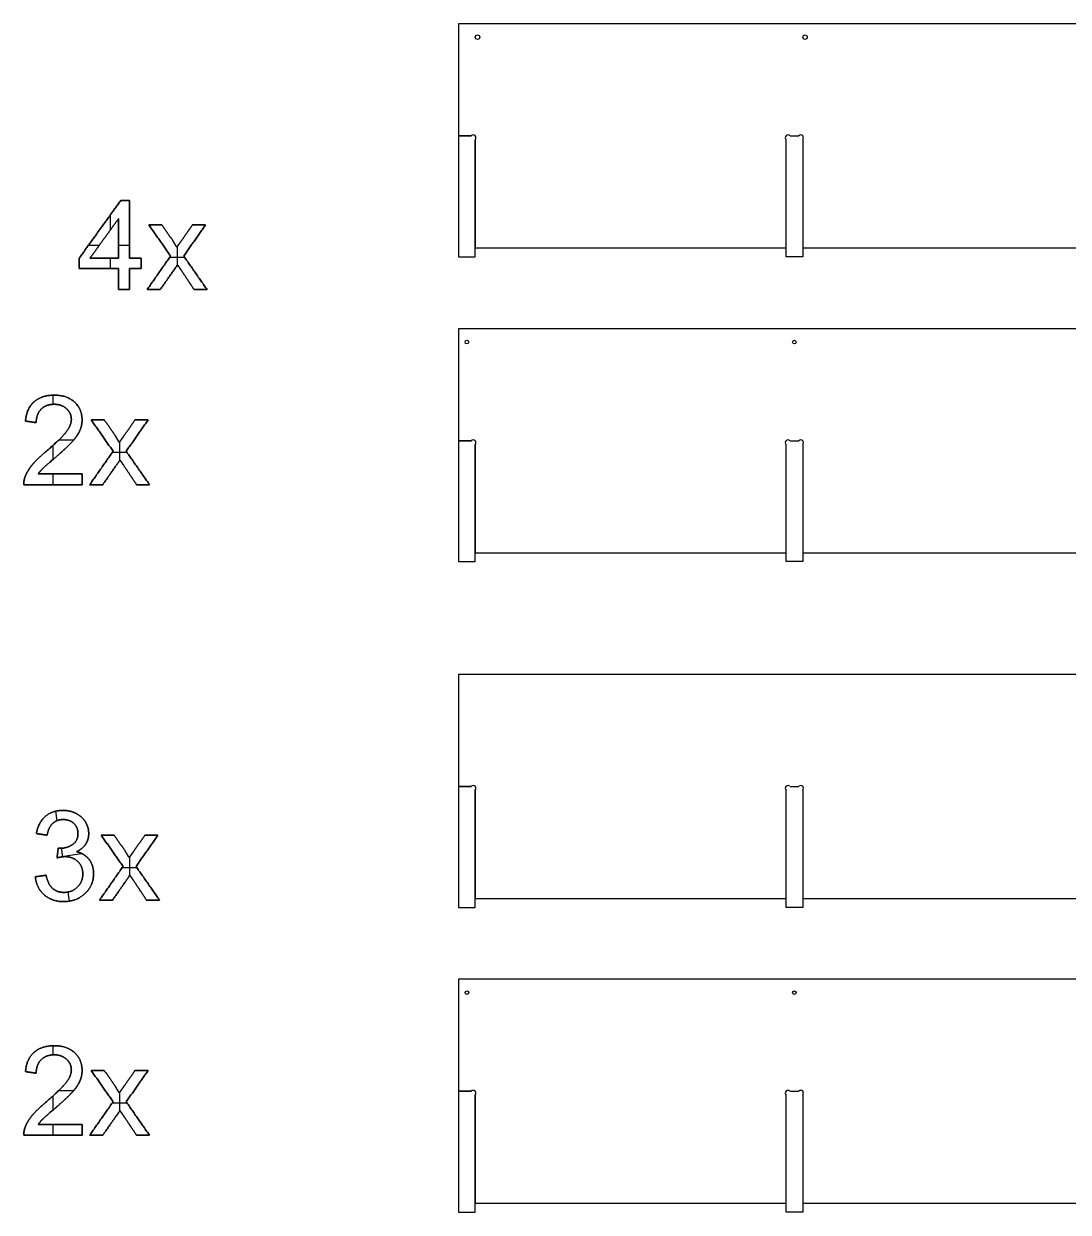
# Model space of a CAD drawing. Header units: millimetres. Extents: x -2413 to 2045, y 155 to 1956.
# Drawn here: x -285 to 880, y 630 to 1956 of the extents above; entities that cross this region are included whole.
import ezdxf

# ---------------------------------------------------------------- set-up
doc = ezdxf.new("R2010")
doc.units = ezdxf.units.MM
doc.header["$MEASUREMENT"] = 0
doc.layers.add('Default', color=18, linetype='Continuous', true_color=0x000000)

msp = doc.modelspace()

# ---------------------------------------------------------------- linework, layer by layer
at = {"layer": 'Default'}
for p, q in [((565.5, 1956.5), (200.1, 1956.5)), ((200.1, 1956.5), (200.1, 1831.5)), ((1680.1, 1956.5), (565.5, 1956.5)), ((200.1, 1831.5), (214.3, 1831.5)), ((569.8, 1831.5), (579.7, 1831.5)), ((218.6, 1827.1), (218.6, 1706.5)), ((565.5, 1706.5), (565.5, 1827.1)), ((584, 1827.1), (584, 1706.5)), ((-176.9, 1759.2, 1), (-176.9, 1759.2)), ((-172.1, 1759.2), (-172.1, 1759.2, 1)), ((-167.2, 1759.2, 1), (-167.2, 1759.2)), ((-188.6, 1742.9), (-188.6, 1726.2)), ((-188.6, 1742.9, 1), (-188.6, 1726.2, 1)), ((-179.3, 1739.1, 1), (-179.3, 1739.1)), ((-200.1, 1727), (-200.1, 1727, 1)), ((-167.2, 1727), (-167.2, 1727, 1)), ((-145.6, 1732.1, 1), (-145.6, 1732.1)), ((-138.3, 1732.1), (-138.3, 1732.1, 1)), ((-131.1, 1732.1, 1), (-131.1, 1732.1)), ((-96.8, 1732.1, 1), (-96.8, 1732.1)), ((-89.5, 1732.1), (-89.5, 1732.1, 1)), ((-82.2, 1732.1, 1), (-82.2, 1732.1)), ((-195.2, 1717), (-195.2, 1717, 1)), ((-179.3, 1717), (-179.3, 1717, 1)), ((-133.4, 1714.7), (-133.4, 1714.7, 1)), ((-125, 1723.4), (-125, 1723.4, 1)), ((-118.9, 1714.7, 1), (-118.9, 1714.7)), ((-108.7, 1715), (-108.7, 1715, 1)), ((-94.4, 1714.7), (-94.4, 1714.7, 1)), ((-212.6, 1709.5), (-200.6, 1709.5)), ((-212.6, 1709.5, 1), (-200.6, 1709.5, 1)), ((-179.3, 1709.5), (-167.2, 1709.5)), ((-179.3, 1709.5, 1), (-167.2, 1709.5, 1)), ((-116.3, 1710.3), (-116.3, 1710.3, 1)), ((-114.3, 1707.1, 1), (-114.3, 1707.1)), ((-113.9, 1707.6), (-113.9, 1686.8)), ((-113.9, 1707.6, 1), (-113.9, 1686.8, 1)), ((218.6, 1706.5), (565.5, 1706.5)), ((584, 1706.5), (930.8, 1706.5)), ((-223.3, 1694.8, 1), (-223.3, 1694.8)), ((-223.3, 1689.1), (-223.3, 1689.1, 1)), ((-211.2, 1694.8, 1), (-211.2, 1694.8)), ((-195.2, 1694.8), (-195.2, 1694.8, 1)), ((-188.6, 1694.8), (-188.6, 1683.3)), ((-188.6, 1694.8, 1), (-188.6, 1683.3, 1)), ((-179.3, 1694.8), (-179.3, 1694.8, 1)), ((-167.2, 1694.8, 1), (-167.2, 1694.8)), ((-160.6, 1694.8), (-160.6, 1694.8, 1)), ((-154, 1694.8, 1), (-154, 1694.8)), ((-154, 1689.1), (-154, 1689.1, 1)), ((-122.1, 1696), (-105.8, 1696)), ((-122.1, 1696, 1), (-105.8, 1696, 1)), ((-121.2, 1697.3, 1), (-121.2, 1697.3)), ((-113.5, 1687.4, 1), (-113.5, 1687.4)), ((-111.6, 1684.7), (-111.6, 1684.7, 1)), ((-106.6, 1697.2, 1), (-106.6, 1697.2)), ((-223.3, 1683.3, 1), (-223.3, 1683.3)), ((-201.3, 1683.3), (-201.3, 1683.3, 1)), ((-179.3, 1683.3, 1), (-179.3, 1683.3)), ((-179.3, 1671.6), (-179.3, 1671.6, 1)), ((-167.2, 1683.3, 1), (-167.2, 1683.3)), ((-167.2, 1671.6), (-167.2, 1671.6, 1)), ((-160.6, 1683.3), (-160.6, 1683.3, 1)), ((-154, 1683.3, 1), (-154, 1683.3)), ((-134.3, 1678.6), (-134.3, 1678.6, 1)), ((-123.2, 1673.6), (-123.2, 1673.6, 1)), ((-109.7, 1681.9, 1), (-109.7, 1681.9)), ((-93.6, 1678.5), (-93.6, 1678.5, 1)), ((-179.3, 1659.8), (-179.3, 1659.8, 1)), ((-173.3, 1659.8), (-173.3, 1659.8, 1)), ((-167.2, 1659.8, 1), (-167.2, 1659.8)), ((-147.4, 1659.8), (-147.4, 1659.8, 1)), ((-140.1, 1659.8), (-140.1, 1659.8, 1)), ((-132.8, 1659.8, 1), (-132.8, 1659.8)), ((-102.4, 1670.9), (-102.4, 1670.9, 1)), ((-95, 1659.8, 1), (-95, 1659.8)), ((-87.8, 1659.8), (-87.8, 1659.8, 1)), ((-80.5, 1659.8, 1), (-80.5, 1659.8)), ((565.5, 1616.2), (200.1, 1616.2)), ((200.1, 1616.2), (200.1, 1491.2)), ((1680.1, 1616.2), (565.5, 1616.2)), ((-252.6, 1542), (-252.6, 1531.8)), ((-252.6, 1542, 1), (-252.6, 1531.8, 1)), ((-251, 1542), (-251, 1542, 1)), ((-273.6, 1534.6), (-273.6, 1534.6, 1)), ((-265.7, 1526.4), (-265.7, 1526.4, 1)), ((-251.2, 1531.8), (-251.2, 1531.8, 1)), ((-237.4, 1526.9), (-237.4, 1526.9, 1)), ((-228.3, 1534.1), (-228.3, 1534.1, 1)), ((-283.2, 1513.1, 1), (-283.2, 1513.1)), ((-277.2, 1512.2), (-277.2, 1512.2, 1)), ((-232, 1514.9), (-232, 1514.9, 1)), ((-220, 1514.4), (-220, 1514.4, 1)), ((-209.8, 1514.3, 1), (-209.8, 1514.3)), ((-202.5, 1514.3), (-202.5, 1514.3, 1)), ((-195.2, 1514.3, 1), (-195.2, 1514.3)), ((-161, 1514.3, 1), (-161, 1514.3)), ((-153.7, 1514.3), (-153.7, 1514.3, 1)), ((-146.4, 1514.3, 1), (-146.4, 1514.3)), ((-271.2, 1511.3, 1), (-271.2, 1511.3)), ((-238.2, 1500.3), (-238.2, 1500.3, 1)), ((-222.4, 1502.7), (-222.4, 1502.7, 1)), ((-189.2, 1505.6), (-189.2, 1505.6, 1)), ((-252.6, 1485.8), (-252.6, 1470.1)), ((-252.6, 1485.8, 1), (-252.6, 1470.1, 1)), ((-246, 1492), (-229.3, 1492)), ((-246, 1492, 1), (-229.3, 1492, 1)), ((-230.5, 1490.6), (-230.5, 1490.6, 1)), ((-197.6, 1496.9), (-197.6, 1496.9, 1)), ((-183.1, 1496.9, 1), (-183.1, 1496.9)), ((-180.5, 1492.5), (-180.5, 1492.5, 1)), ((-178.5, 1489.3, 1), (-178.5, 1489.3)), ((-178.1, 1489.8), (-178.1, 1469)), ((-178.1, 1489.8, 1), (-178.1, 1469, 1)), ((-172.9, 1497.2), (-172.9, 1497.2, 1)), ((-158.6, 1496.9), (-158.6, 1496.9, 1)), ((200.1, 1491.2), (214.3, 1491.2)), ((218.6, 1486.9), (218.6, 1366.2)), ((565.5, 1366.2), (565.5, 1486.9)), ((569.8, 1491.2), (579.7, 1491.2)), ((584, 1486.9), (584, 1366.2)), ((-260.3, 1479.1), (-260.3, 1479.1, 1)), ((-249.1, 1473.1), (-249.1, 1473.1, 1)), ((-186.3, 1478.2), (-170, 1478.2)), ((-186.3, 1478.2, 1), (-170, 1478.2, 1)), ((-185.4, 1479.4, 1), (-185.4, 1479.4)), ((-170.8, 1479.4, 1), (-170.8, 1479.4)), ((-275.9, 1464), (-275.9, 1464, 1)), ((-263.3, 1460.7), (-263.3, 1460.7, 1)), ((-198.5, 1460.7), (-198.5, 1460.7, 1)), ((-177.7, 1469.6, 1), (-177.7, 1469.6)), ((-175.8, 1466.9), (-175.8, 1466.9, 1)), ((-173.9, 1464.1, 1), (-173.9, 1464.1)), ((-157.8, 1460.7), (-157.8, 1460.7, 1)), ((-283.7, 1450.6), (-283.7, 1450.6, 1)), ((-268.9, 1454.1, 1), (-268.9, 1454.1)), ((-252.6, 1454.1), (-252.6, 1442)), ((-252.6, 1454.1, 1), (-252.6, 1442, 1)), ((-244.4, 1454.1), (-244.4, 1454.1, 1)), ((-220, 1454.1), (-220, 1454.1, 1)), ((-220, 1448.1), (-220, 1448.1, 1)), ((-187.4, 1455.8), (-187.4, 1455.8, 1)), ((-166.6, 1453.1), (-166.6, 1453.1, 1)), ((-285.1, 1442, 1), (-285.1, 1442)), ((-252.5, 1442), (-252.5, 1442, 1)), ((-220, 1442, 1), (-220, 1442)), ((-211.6, 1442), (-211.6, 1442, 1)), ((-204.3, 1442), (-204.3, 1442, 1)), ((-197, 1442, 1), (-197, 1442)), ((-159.2, 1442, 1), (-159.2, 1442)), ((-151.9, 1442), (-151.9, 1442, 1)), ((-144.7, 1442, 1), (-144.7, 1442)), ((218.6, 1366.2), (565.5, 1366.2)), ((584, 1366.2), (930.8, 1366.2)), ((565.5, 1230.4), (200.1, 1230.4)), ((200.1, 1230.4), (200.1, 1105.4)), ((2045.5, 1230.4), (565.5, 1230.4)), ((200.1, 1105.4), (214.3, 1105.4)), ((218.6, 1101.1), (218.6, 980.4)), ((565.5, 980.4), (565.5, 1101.1)), ((569.8, 1105.4), (579.7, 1105.4)), ((584, 1101.1), (584, 980.4)), ((-249.6, 1077.7), (-248, 1067.1)), ((-249.6, 1077.7, 1), (-248, 1067.1, 1)), ((-241.4, 1078.6), (-241.4, 1078.6, 1)), ((-226.6, 1075.1), (-226.6, 1075.1, 1)), ((-261, 1071.9), (-261, 1071.9, 1)), ((-252.9, 1064), (-252.9, 1064, 1)), ((-241, 1068.4), (-241, 1068.4, 1)), ((-229.2, 1064), (-229.2, 1064, 1)), ((-216.2, 1065.6), (-216.2, 1065.6, 1)), ((-271, 1052.7, 1), (-271, 1052.7)), ((-265, 1051.8), (-265, 1051.8, 1)), ((-259, 1050.9, 1), (-259, 1050.9)), ((-224.6, 1052.9), (-224.6, 1052.9, 1)), ((-212.6, 1052.7), (-212.6, 1052.7, 1)), ((-198.7, 1050.9, 1), (-198.7, 1050.9)), ((-191.5, 1050.9), (-191.5, 1050.9, 1)), ((-184.2, 1050.9, 1), (-184.2, 1050.9)), ((-149.9, 1050.9, 1), (-149.9, 1050.9)), ((-142.7, 1050.9), (-142.7, 1050.9, 1)), ((-135.4, 1050.9, 1), (-135.4, 1050.9)), ((-246.6, 1036.5, 1), (-246.6, 1036.5)), ((-244.6, 1036.3), (-244.6, 1036.3, 1)), ((-243.4, 1036.4), (-241.9, 1026.8)), ((-243.4, 1036.4, 1), (-241.9, 1026.8, 1)), ((-230.8, 1040.4), (-230.8, 1040.4, 1)), ((-216, 1040.9), (-216, 1040.9, 1)), ((-178.1, 1042.2), (-178.1, 1042.2, 1)), ((-248, 1025.6, 1), (-248, 1025.6)), ((-247.9, 1026.5), (-220.7, 1030.6)), ((-247.9, 1026.5, 1), (-220.7, 1030.6, 1)), ((-247.3, 1031), (-247.3, 1031, 1)), ((-239.2, 1027), (-239.2, 1027, 1)), ((-226.3, 1032.5, 1), (-226.3, 1032.5)), ((-224.8, 1021.5), (-224.8, 1021.5, 1)), ((-212.3, 1024), (-212.3, 1024, 1)), ((-186.5, 1033.5), (-186.5, 1033.5, 1)), ((-172.1, 1033.5, 1), (-172.1, 1033.5)), ((-169.5, 1029.1), (-169.5, 1029.1, 1)), ((-167.5, 1025.9, 1), (-167.5, 1025.9)), ((-167.1, 1026.4), (-167.1, 1005.6)), ((-167.1, 1026.4, 1), (-167.1, 1005.6, 1)), ((-161.9, 1033.8), (-161.9, 1033.8, 1)), ((-147.6, 1033.5), (-147.6, 1033.5, 1)), ((-207.2, 1008), (-207.2, 1008, 1)), ((-175.2, 1014.8), (-159, 1014.8)), ((-175.2, 1014.8, 1), (-159, 1014.8, 1)), ((-174.3, 1016.1, 1), (-174.3, 1016.1)), ((-159.8, 1016, 1), (-159.8, 1016)), ((-272.2, 1004.5), (-272.2, 1004.5, 1)), ((-266.2, 1005.4), (-266.2, 1005.4, 1)), ((-260.2, 1006.3, 1), (-260.2, 1006.3)), ((-219.2, 1007.7), (-219.2, 1007.7, 1)), ((-187.4, 997.3), (-187.4, 997.3, 1)), ((-166.7, 1006.2, 1), (-166.7, 1006.2)), ((-164.8, 1003.5), (-164.8, 1003.5, 1)), ((-162.9, 1000.7, 1), (-162.9, 1000.7)), ((-146.7, 997.3), (-146.7, 997.3, 1)), ((-262.4, 984.5), (-262.4, 984.5, 1)), ((-253, 991.6), (-253, 991.6, 1)), ((-240.2, 987.1), (-240.2, 987.1, 1)), ((-236, 987.4), (-234.5, 977.3)), ((-236, 987.4, 1), (-234.5, 977.3, 1)), ((-225.2, 993), (-225.2, 993, 1)), ((-216.7, 985.9), (-216.7, 985.9, 1)), ((-176.3, 992.4), (-176.3, 992.4, 1)), ((-155.5, 989.7), (-155.5, 989.7, 1)), ((-240.6, 976.8), (-240.6, 976.8, 1)), ((-200.5, 978.6), (-200.5, 978.6, 1)), ((-193.3, 978.6), (-193.3, 978.6, 1)), ((-186, 978.6, 1), (-186, 978.6)), ((-148.2, 978.6, 1), (-148.2, 978.6)), ((-140.9, 978.6), (-140.9, 978.6, 1)), ((-133.7, 978.6, 1), (-133.7, 978.6)), ((218.6, 980.4), (565.5, 980.4)), ((584, 980.4), (930.8, 980.4)), ((565.5, 890.2), (200.1, 890.2)), ((200.1, 890.2), (200.1, 765.2)), ((2045.5, 890.2), (565.5, 890.2)), ((-252.6, 816), (-252.6, 805.7)), ((-252.6, 816, 1), (-252.6, 805.7, 1)), ((-251, 816), (-251, 816, 1)), ((-273.6, 808.6), (-273.6, 808.6, 1)), ((-265.7, 800.3), (-265.7, 800.3, 1)), ((-251.2, 805.8), (-251.2, 805.8, 1)), ((-237.4, 800.9), (-237.4, 800.9, 1)), ((-228.3, 808.1), (-228.3, 808.1, 1)), ((-283.2, 787.1, 1), (-283.2, 787.1)), ((-277.2, 786.2), (-277.2, 786.2, 1)), ((-271.2, 785.3, 1), (-271.2, 785.3)), ((-232, 788.9), (-232, 788.9, 1)), ((-220, 788.4), (-220, 788.4, 1)), ((-209.8, 788.3, 1), (-209.8, 788.3)), ((-202.5, 788.3), (-202.5, 788.3, 1)), ((-195.2, 788.3, 1), (-195.2, 788.3)), ((-161, 788.3, 1), (-161, 788.3)), ((-153.7, 788.3), (-153.7, 788.3, 1)), ((-146.4, 788.3, 1), (-146.4, 788.3)), ((-238.2, 774.3), (-238.2, 774.3, 1)), ((-222.4, 776.7), (-222.4, 776.7, 1)), ((-197.6, 770.9), (-197.6, 770.9, 1)), ((-189.2, 779.6), (-189.2, 779.6, 1)), ((-183.1, 770.9, 1), (-183.1, 770.9)), ((-172.9, 771.2), (-172.9, 771.2, 1)), ((-158.6, 770.8), (-158.6, 770.8, 1)), ((-252.6, 759.8), (-252.6, 744.1)), ((-252.6, 759.8, 1), (-252.6, 744.1, 1)), ((-246, 766), (-229.3, 766)), ((-246, 766, 1), (-229.3, 766, 1)), ((-230.5, 764.6), (-230.5, 764.6, 1)), ((-180.5, 766.5), (-180.5, 766.5, 1)), ((-178.5, 763.3, 1), (-178.5, 763.3)), ((-178.1, 763.8), (-178.1, 743)), ((-178.1, 763.8, 1), (-178.1, 743, 1)), ((200.1, 765.2), (214.3, 765.2)), ((218.6, 760.8), (218.6, 640.2)), ((565.5, 640.2), (565.5, 760.8)), ((569.8, 765.2), (579.7, 765.2)), ((584, 760.8), (584, 640.2)), ((-260.3, 753), (-260.3, 753, 1)), ((-249.1, 747.1), (-249.1, 747.1, 1)), ((-186.3, 752.2), (-170, 752.2)), ((-186.3, 752.2, 1), (-170, 752.2, 1)), ((-185.4, 753.4, 1), (-185.4, 753.4)), ((-177.7, 743.6, 1), (-177.7, 743.6)), ((-170.8, 753.4, 1), (-170.8, 753.4)), ((-275.9, 738), (-275.9, 738, 1)), ((-263.3, 734.7), (-263.3, 734.7, 1)), ((-198.5, 734.7), (-198.5, 734.7, 1)), ((-187.4, 729.8), (-187.4, 729.8, 1)), ((-175.8, 740.8), (-175.8, 740.8, 1)), ((-173.9, 738.1, 1), (-173.9, 738.1)), ((-157.8, 734.7), (-157.8, 734.7, 1)), ((-283.7, 724.6), (-283.7, 724.6, 1)), ((-268.9, 728.1, 1), (-268.9, 728.1)), ((-252.6, 728.1), (-252.6, 716)), ((-252.6, 728.1, 1), (-252.6, 716, 1)), ((-244.4, 728.1), (-244.4, 728.1, 1)), ((-220, 728.1), (-220, 728.1, 1)), ((-220, 722), (-220, 722, 1)), ((-166.6, 727.1), (-166.6, 727.1, 1)), ((-285.1, 716, 1), (-285.1, 716)), ((-252.5, 716), (-252.5, 716, 1)), ((-220, 716, 1), (-220, 716)), ((-211.6, 716), (-211.6, 716, 1)), ((-204.3, 716), (-204.3, 716, 1)), ((-197, 716, 1), (-197, 716)), ((-159.2, 716, 1), (-159.2, 716)), ((-151.9, 716), (-151.9, 716, 1)), ((-144.7, 716, 1), (-144.7, 716)), ((218.6, 640.2), (565.5, 640.2)), ((584, 640.2), (930.8, 640.2))]:
    msp.add_line(p, q, dxfattribs=at)
for points in [[(214.3, 1831.5), (200.1, 1831.5), (200.1, 1696.5), (218.6, 1696.5), (218.6, 1827.1)], [(569.8, 1831.5), (579.7, 1831.5)], [(584, 1827.1), (584, 1696.5), (565.5, 1696.5), (565.5, 1827.1)], [(214.3, 1491.2), (200.1, 1491.2), (200.1, 1356.2), (218.6, 1356.2), (218.6, 1486.9)], [(584, 1486.9), (584, 1356.2), (565.5, 1356.2), (565.5, 1486.9)], [(569.8, 1491.2), (579.7, 1491.2)], [(214.3, 1105.4), (200.1, 1105.4), (200.1, 970.4), (218.6, 970.4), (218.6, 1101.1)], [(584, 1101.1), (584, 970.4), (565.5, 970.4), (565.5, 1101.1)], [(569.8, 1105.4), (579.7, 1105.4)], [(214.3, 765.2), (200.1, 765.2), (200.1, 630.2), (218.6, 630.2), (218.6, 760.8)], [(584, 760.8), (584, 630.2), (565.5, 630.2), (565.5, 760.8)], [(569.8, 765.2), (579.7, 765.2)]]:
    msp.add_lwpolyline(points, dxfattribs=at)
for centre, radius in [((221.2, 1941.5), 2.5), ((586.6, 1941.5), 2.5), ((209.3, 1601.2), 2), ((574.7, 1601.2), 2), ((209.3, 875.2), 2), ((574.7, 875.2), 2)]:
    msp.add_circle(centre, radius, dxfattribs=at)
for centre, start, end in [((216.4, 1829.3), 315, 135), ((216.4, 1829.3), 315, 135), ((567.6, 1829.3), 45, 225), ((567.6, 1829.3), 45, 225), ((581.8, 1829.3), 315, 135), ((581.8, 1829.3), 315, 135), ((216.4, 1489), 315, 135), ((216.4, 1489), 315, 135), ((567.6, 1489), 45, 225), ((567.6, 1489), 45, 225), ((581.8, 1489), 315, 135), ((581.8, 1489), 315, 135), ((216.4, 1103.3), 315, 135), ((216.4, 1103.3), 315, 135), ((567.6, 1103.3), 45, 225), ((567.6, 1103.3), 45, 225), ((581.8, 1103.3), 315, 135), ((581.8, 1103.3), 315, 135), ((216.4, 763), 315, 135), ((216.4, 763), 315, 135), ((567.6, 763), 45, 225), ((567.6, 763), 45, 225), ((581.8, 763), 315, 135), ((581.8, 763), 315, 135)]:
    msp.add_arc(centre, 3.05, start, end, dxfattribs=at)
for points in [[(-223.3, 1694.8), (-200.1, 1727), (-176.9, 1759.2)], [(-223.3, 1694.8, 1), (-200.1, 1727, 1), (-176.9, 1759.2, 1)], [(-176.9, 1759.2, 0.5), (-200.1, 1727, 0.5), (-223.3, 1694.8, 0.5)], [(-176.9, 1759.2), (-172.1, 1759.2), (-167.2, 1759.2)], [(-176.9, 1759.2, 1), (-172.1, 1759.2, 1), (-167.2, 1759.2, 1)], [(-167.2, 1759.2, 0.5), (-172.1, 1759.2, 0.5), (-176.9, 1759.2, 0.5)], [(-167.2, 1759.2), (-167.2, 1727), (-167.2, 1694.8)], [(-167.2, 1759.2, 1), (-167.2, 1727, 1), (-167.2, 1694.8, 1)], [(-167.2, 1694.8, 0.5), (-167.2, 1727, 0.5), (-167.2, 1759.2, 0.5)], [(-211.2, 1694.8), (-195.2, 1717), (-179.3, 1739.1)], [(-179.3, 1739.1, 1), (-195.2, 1717, 1), (-211.2, 1694.8, 1)], [(-211.2, 1694.8, 0.5), (-195.2, 1717, 0.5), (-179.3, 1739.1, 0.5)], [(-179.3, 1739.1), (-179.3, 1717), (-179.3, 1694.8)], [(-179.3, 1694.8, 1), (-179.3, 1717, 1), (-179.3, 1739.1, 1)], [(-179.3, 1739.1, 0.5), (-179.3, 1717, 0.5), (-179.3, 1694.8, 0.5)], [(-145.6, 1732.1), (-138.3, 1732.1), (-131.1, 1732.1)], [(-121.2, 1697.3), (-133.4, 1714.7), (-145.6, 1732.1)], [(-121.2, 1697.3, 1), (-133.4, 1714.7, 1), (-145.6, 1732.1, 1)], [(-145.6, 1732.1, 1), (-138.3, 1732.1, 1), (-131.1, 1732.1, 1)], [(-145.6, 1732.1, 0.5), (-133.4, 1714.7, 0.5), (-121.2, 1697.3, 0.5)], [(-131.1, 1732.1, 0.5), (-138.3, 1732.1, 0.5), (-145.6, 1732.1, 0.5)], [(-131.1, 1732.1), (-125, 1723.4), (-118.9, 1714.7)], [(-131.1, 1732.1, 1), (-125, 1723.4, 1), (-118.9, 1714.7, 1)], [(-118.9, 1714.7, 0.5), (-125, 1723.4, 0.5), (-131.1, 1732.1, 0.5)], [(-82.2, 1732.1), (-94.4, 1714.7), (-106.6, 1697.2)], [(-82.2, 1732.1, 1), (-94.4, 1714.7, 1), (-106.6, 1697.2, 1)], [(-106.6, 1697.2, 0.5), (-94.4, 1714.7, 0.5), (-82.2, 1732.1, 0.5)], [(-96.8, 1732.1), (-89.5, 1732.1), (-82.2, 1732.1)], [(-96.8, 1732.1, 1), (-89.5, 1732.1, 1), (-82.2, 1732.1, 1)], [(-82.2, 1732.1, 0.5), (-89.5, 1732.1, 0.5), (-96.8, 1732.1, 0.5)], [(-118.9, 1714.7), (-116.1, 1709.7), (-114.3, 1707.1)], [(-118.9, 1714.7, 1), (-116.1, 1709.7, 1), (-114.3, 1707.1, 1)], [(-114.3, 1707.1, 0.5), (-116.1, 1709.7, 0.5), (-118.9, 1714.7, 0.5)], [(-223.3, 1683.3), (-223.3, 1689.1), (-223.3, 1694.8)], [(-223.3, 1683.3, 1), (-223.3, 1689.1, 1), (-223.3, 1694.8, 1)], [(-223.3, 1694.8, 0.5), (-223.3, 1689.1, 0.5), (-223.3, 1683.3, 0.5)], [(-179.3, 1694.8), (-195.2, 1694.8), (-211.2, 1694.8)], [(-211.2, 1694.8, 1), (-195.2, 1694.8, 1), (-179.3, 1694.8, 1)], [(-179.3, 1694.8, 0.5), (-195.2, 1694.8, 0.5), (-211.2, 1694.8, 0.5)], [(-167.2, 1694.8), (-160.6, 1694.8), (-154, 1694.8)], [(-167.2, 1694.8, 1), (-160.6, 1694.8, 1), (-154, 1694.8, 1)], [(-154, 1694.8, 0.5), (-160.6, 1694.8, 0.5), (-167.2, 1694.8, 0.5)], [(-154, 1694.8), (-154, 1689.1), (-154, 1683.3)], [(-154, 1694.8, 1), (-154, 1689.1, 1), (-154, 1683.3, 1)], [(-154, 1683.3, 0.5), (-154, 1689.1, 0.5), (-154, 1694.8, 0.5)], [(-147.4, 1659.8), (-134.3, 1678.6), (-121.2, 1697.3)], [(-147.4, 1659.8, 1), (-134.3, 1678.6, 1), (-121.2, 1697.3, 1)], [(-121.2, 1697.3, 0.5), (-134.3, 1678.6, 0.5), (-147.4, 1659.8, 0.5)], [(-113.5, 1687.4), (-123.2, 1673.6), (-132.8, 1659.8)], [(-113.5, 1687.4, 1), (-123.2, 1673.6, 1), (-132.8, 1659.8, 1)], [(-132.8, 1659.8, 0.5), (-123.2, 1673.6, 0.5), (-113.5, 1687.4, 0.5)], [(-109.7, 1681.9), (-111.6, 1684.7), (-113.5, 1687.4)], [(-109.7, 1681.9, 1), (-111.6, 1684.7, 1), (-113.5, 1687.4, 1)], [(-113.5, 1687.4, 0.5), (-111.6, 1684.7, 0.5), (-109.7, 1681.9, 0.5)], [(-106.6, 1697.2), (-93.6, 1678.5), (-80.5, 1659.8)], [(-106.6, 1697.2, 1), (-93.6, 1678.5, 1), (-80.5, 1659.8, 1)], [(-80.5, 1659.8, 0.5), (-93.6, 1678.5, 0.5), (-106.6, 1697.2, 0.5)], [(-179.3, 1683.3), (-201.3, 1683.3), (-223.3, 1683.3)], [(-179.3, 1683.3, 1), (-201.3, 1683.3, 1), (-223.3, 1683.3, 1)], [(-223.3, 1683.3, 0.5), (-201.3, 1683.3, 0.5), (-179.3, 1683.3, 0.5)], [(-179.3, 1659.8), (-179.3, 1671.6), (-179.3, 1683.3)], [(-179.3, 1659.8, 1), (-179.3, 1671.6, 1), (-179.3, 1683.3, 1)], [(-179.3, 1683.3, 0.5), (-179.3, 1671.6, 0.5), (-179.3, 1659.8, 0.5)], [(-167.2, 1683.3), (-167.2, 1671.6), (-167.2, 1659.8)], [(-154, 1683.3), (-160.6, 1683.3), (-167.2, 1683.3)], [(-154, 1683.3, 1), (-160.6, 1683.3, 1), (-167.2, 1683.3, 1)], [(-167.2, 1683.3, 1), (-167.2, 1671.6, 1), (-167.2, 1659.8, 1)], [(-167.2, 1683.3, 0.5), (-160.6, 1683.3, 0.5), (-154, 1683.3, 0.5)], [(-167.2, 1659.8, 0.5), (-167.2, 1671.6, 0.5), (-167.2, 1683.3, 0.5)], [(-95, 1659.8), (-102.4, 1670.9), (-109.7, 1681.9)], [(-95, 1659.8, 1), (-102.4, 1670.9, 1), (-109.7, 1681.9, 1)], [(-109.7, 1681.9, 0.5), (-102.4, 1670.9, 0.5), (-95, 1659.8, 0.5)], [(-167.2, 1659.8), (-173.3, 1659.8), (-179.3, 1659.8)], [(-167.2, 1659.8, 1), (-173.3, 1659.8, 1), (-179.3, 1659.8, 1)], [(-179.3, 1659.8, 0.5), (-173.3, 1659.8, 0.5), (-167.2, 1659.8, 0.5)], [(-132.8, 1659.8), (-140.1, 1659.8), (-147.4, 1659.8)], [(-132.8, 1659.8, 1), (-140.1, 1659.8, 1), (-147.4, 1659.8, 1)], [(-147.4, 1659.8, 0.5), (-140.1, 1659.8, 0.5), (-132.8, 1659.8, 0.5)], [(-80.5, 1659.8), (-87.8, 1659.8), (-95, 1659.8)], [(-80.5, 1659.8, 1), (-87.8, 1659.8, 1), (-95, 1659.8, 1)], [(-95, 1659.8, 0.5), (-87.8, 1659.8, 0.5), (-80.5, 1659.8, 0.5)], [(-271.2, 1511.3), (-277.2, 1512.2), (-283.2, 1513.1)], [(-271.2, 1511.3, 1), (-277.2, 1512.2, 1), (-283.2, 1513.1, 1)], [(-283.2, 1513.1, 0.5), (-277.2, 1512.2, 0.5), (-271.2, 1511.3, 0.5)], [(-209.8, 1514.3), (-202.5, 1514.3), (-195.2, 1514.3)], [(-185.4, 1479.4), (-197.6, 1496.9), (-209.8, 1514.3)], [(-185.4, 1479.4, 1), (-197.6, 1496.9, 1), (-209.8, 1514.3, 1)], [(-209.8, 1514.3, 1), (-202.5, 1514.3, 1), (-195.2, 1514.3, 1)], [(-209.8, 1514.3, 0.5), (-197.6, 1496.9, 0.5), (-185.4, 1479.4, 0.5)], [(-195.2, 1514.3, 0.5), (-202.5, 1514.3, 0.5), (-209.8, 1514.3, 0.5)], [(-195.2, 1514.3), (-189.2, 1505.6), (-183.1, 1496.9)], [(-195.2, 1514.3, 1), (-189.2, 1505.6, 1), (-183.1, 1496.9, 1)], [(-183.1, 1496.9, 0.5), (-189.2, 1505.6, 0.5), (-195.2, 1514.3, 0.5)], [(-146.4, 1514.3), (-158.6, 1496.9), (-170.8, 1479.4)], [(-146.4, 1514.3, 1), (-158.6, 1496.9, 1), (-170.8, 1479.4, 1)], [(-170.8, 1479.4, 0.5), (-158.6, 1496.9, 0.5), (-146.4, 1514.3, 0.5)], [(-161, 1514.3), (-153.7, 1514.3), (-146.4, 1514.3)], [(-161, 1514.3, 1), (-153.7, 1514.3, 1), (-146.4, 1514.3, 1)], [(-146.4, 1514.3, 0.5), (-153.7, 1514.3, 0.5), (-161, 1514.3, 0.5)], [(-183.1, 1496.9), (-180.3, 1491.9), (-178.5, 1489.3)], [(-183.1, 1496.9, 1), (-180.3, 1491.9, 1), (-178.5, 1489.3, 1)], [(-178.5, 1489.3, 0.5), (-180.3, 1491.9, 0.5), (-183.1, 1496.9, 0.5)], [(-211.6, 1442), (-198.5, 1460.7), (-185.4, 1479.4)], [(-211.6, 1442, 1), (-198.5, 1460.7, 1), (-185.4, 1479.4, 1)], [(-185.4, 1479.4, 0.5), (-198.5, 1460.7, 0.5), (-211.6, 1442, 0.5)], [(-170.8, 1479.4), (-157.8, 1460.7), (-144.7, 1442)], [(-170.8, 1479.4, 1), (-157.8, 1460.7, 1), (-144.7, 1442, 1)], [(-144.7, 1442, 0.5), (-157.8, 1460.7, 0.5), (-170.8, 1479.4, 0.5)], [(-177.7, 1469.6), (-187.4, 1455.8), (-197, 1442)], [(-177.7, 1469.6, 1), (-187.4, 1455.8, 1), (-197, 1442, 1)], [(-197, 1442, 0.5), (-187.4, 1455.8, 0.5), (-177.7, 1469.6, 0.5)], [(-173.9, 1464.1), (-175.8, 1466.9), (-177.7, 1469.6)], [(-173.9, 1464.1, 1), (-175.8, 1466.9, 1), (-177.7, 1469.6, 1)], [(-177.7, 1469.6, 0.5), (-175.8, 1466.9, 0.5), (-173.9, 1464.1, 0.5)], [(-159.2, 1442), (-166.6, 1453.1), (-173.9, 1464.1)], [(-159.2, 1442, 1), (-166.6, 1453.1, 1), (-173.9, 1464.1, 1)], [(-173.9, 1464.1, 0.5), (-166.6, 1453.1, 0.5), (-159.2, 1442, 0.5)], [(-268.9, 1454.1), (-244.4, 1454.1), (-220, 1454.1)], [(-268.9, 1454.1, 1), (-244.4, 1454.1, 1), (-220, 1454.1, 1)], [(-220, 1454.1, 0.5), (-244.4, 1454.1, 0.5), (-268.9, 1454.1, 0.5)], [(-220, 1454.1), (-220, 1448.1), (-220, 1442)], [(-220, 1454.1, 1), (-220, 1448.1, 1), (-220, 1442, 1)], [(-220, 1442, 0.5), (-220, 1448.1, 0.5), (-220, 1454.1, 0.5)], [(-220, 1442), (-252.5, 1442), (-285.1, 1442)], [(-220, 1442, 1), (-252.5, 1442, 1), (-285.1, 1442, 1)], [(-285.1, 1442, 0.5), (-252.5, 1442, 0.5), (-220, 1442, 0.5)], [(-197, 1442), (-204.3, 1442), (-211.6, 1442)], [(-197, 1442, 1), (-204.3, 1442, 1), (-211.6, 1442, 1)], [(-211.6, 1442, 0.5), (-204.3, 1442, 0.5), (-197, 1442, 0.5)], [(-144.7, 1442), (-151.9, 1442), (-159.2, 1442)], [(-144.7, 1442, 1), (-151.9, 1442, 1), (-159.2, 1442, 1)], [(-159.2, 1442, 0.5), (-151.9, 1442, 0.5), (-144.7, 1442, 0.5)], [(-259, 1050.9), (-265, 1051.8), (-271, 1052.7)], [(-259, 1050.9, 1), (-265, 1051.8, 1), (-271, 1052.7, 1)], [(-271, 1052.7, 0.5), (-265, 1051.8, 0.5), (-259, 1050.9, 0.5)], [(-198.7, 1050.9), (-191.5, 1050.9), (-184.2, 1050.9)], [(-174.3, 1016.1), (-186.5, 1033.5), (-198.7, 1050.9)], [(-174.3, 1016.1, 1), (-186.5, 1033.5, 1), (-198.7, 1050.9, 1)], [(-198.7, 1050.9, 1), (-191.5, 1050.9, 1), (-184.2, 1050.9, 1)], [(-198.7, 1050.9, 0.5), (-186.5, 1033.5, 0.5), (-174.3, 1016.1, 0.5)], [(-184.2, 1050.9, 0.5), (-191.5, 1050.9, 0.5), (-198.7, 1050.9, 0.5)], [(-184.2, 1050.9), (-178.1, 1042.2), (-172.1, 1033.5)], [(-184.2, 1050.9, 1), (-178.1, 1042.2, 1), (-172.1, 1033.5, 1)], [(-172.1, 1033.5, 0.5), (-178.1, 1042.2, 0.5), (-184.2, 1050.9, 0.5)], [(-135.4, 1050.9), (-147.6, 1033.5), (-159.8, 1016)], [(-135.4, 1050.9, 1), (-147.6, 1033.5, 1), (-159.8, 1016, 1)], [(-159.8, 1016, 0.5), (-147.6, 1033.5, 0.5), (-135.4, 1050.9, 0.5)], [(-149.9, 1050.9), (-142.7, 1050.9), (-135.4, 1050.9)], [(-149.9, 1050.9, 1), (-142.7, 1050.9, 1), (-135.4, 1050.9, 1)], [(-135.4, 1050.9, 0.5), (-142.7, 1050.9, 0.5), (-149.9, 1050.9, 0.5)], [(-248, 1025.6), (-247.3, 1031), (-246.6, 1036.5)], [(-248, 1025.6, 1), (-247.3, 1031, 1), (-246.6, 1036.5, 1)], [(-246.6, 1036.5, 0.5), (-247.3, 1031, 0.5), (-248, 1025.6, 0.5)], [(-172.1, 1033.5), (-169.3, 1028.5), (-167.5, 1025.9)], [(-172.1, 1033.5, 1), (-169.3, 1028.5, 1), (-167.5, 1025.9, 1)], [(-167.5, 1025.9, 0.5), (-169.3, 1028.5, 0.5), (-172.1, 1033.5, 0.5)], [(-200.5, 978.6), (-187.4, 997.3), (-174.3, 1016.1)], [(-200.5, 978.6, 1), (-187.4, 997.3, 1), (-174.3, 1016.1, 1)], [(-174.3, 1016.1, 0.5), (-187.4, 997.3, 0.5), (-200.5, 978.6, 0.5)], [(-159.8, 1016), (-146.7, 997.3), (-133.7, 978.6)], [(-159.8, 1016, 1), (-146.7, 997.3, 1), (-133.7, 978.6, 1)], [(-133.7, 978.6, 0.5), (-146.7, 997.3, 0.5), (-159.8, 1016, 0.5)], [(-272.2, 1004.5), (-266.2, 1005.4), (-260.2, 1006.3)], [(-272.2, 1004.5, 1), (-266.2, 1005.4, 1), (-260.2, 1006.3, 1)], [(-260.2, 1006.3, 0.5), (-266.2, 1005.4, 0.5), (-272.2, 1004.5, 0.5)], [(-166.7, 1006.2), (-176.3, 992.4), (-186, 978.6)], [(-166.7, 1006.2, 1), (-176.3, 992.4, 1), (-186, 978.6, 1)], [(-186, 978.6, 0.5), (-176.3, 992.4, 0.5), (-166.7, 1006.2, 0.5)], [(-162.9, 1000.7), (-164.8, 1003.5), (-166.7, 1006.2)], [(-162.9, 1000.7, 1), (-164.8, 1003.5, 1), (-166.7, 1006.2, 1)], [(-166.7, 1006.2, 0.5), (-164.8, 1003.5, 0.5), (-162.9, 1000.7, 0.5)], [(-148.2, 978.6), (-155.5, 989.7), (-162.9, 1000.7)], [(-148.2, 978.6, 1), (-155.5, 989.7, 1), (-162.9, 1000.7, 1)], [(-162.9, 1000.7, 0.5), (-155.5, 989.7, 0.5), (-148.2, 978.6, 0.5)], [(-186, 978.6), (-193.3, 978.6), (-200.5, 978.6)], [(-186, 978.6, 1), (-193.3, 978.6, 1), (-200.5, 978.6, 1)], [(-200.5, 978.6, 0.5), (-193.3, 978.6, 0.5), (-186, 978.6, 0.5)], [(-133.7, 978.6), (-140.9, 978.6), (-148.2, 978.6)], [(-133.7, 978.6, 1), (-140.9, 978.6, 1), (-148.2, 978.6, 1)], [(-148.2, 978.6, 0.5), (-140.9, 978.6, 0.5), (-133.7, 978.6, 0.5)], [(-271.2, 785.3), (-277.2, 786.2), (-283.2, 787.1)], [(-271.2, 785.3, 1), (-277.2, 786.2, 1), (-283.2, 787.1, 1)], [(-283.2, 787.1, 0.5), (-277.2, 786.2, 0.5), (-271.2, 785.3, 0.5)], [(-209.8, 788.3), (-202.5, 788.3), (-195.2, 788.3)], [(-185.4, 753.4), (-197.6, 770.9), (-209.8, 788.3)], [(-185.4, 753.4, 1), (-197.6, 770.9, 1), (-209.8, 788.3, 1)], [(-209.8, 788.3, 1), (-202.5, 788.3, 1), (-195.2, 788.3, 1)], [(-209.8, 788.3, 0.5), (-197.6, 770.9, 0.5), (-185.4, 753.4, 0.5)], [(-195.2, 788.3, 0.5), (-202.5, 788.3, 0.5), (-209.8, 788.3, 0.5)], [(-195.2, 788.3), (-189.2, 779.6), (-183.1, 770.9)], [(-195.2, 788.3, 1), (-189.2, 779.6, 1), (-183.1, 770.9, 1)], [(-183.1, 770.9, 0.5), (-189.2, 779.6, 0.5), (-195.2, 788.3, 0.5)], [(-146.4, 788.3), (-158.6, 770.8), (-170.8, 753.4)], [(-146.4, 788.3, 1), (-158.6, 770.8, 1), (-170.8, 753.4, 1)], [(-170.8, 753.4, 0.5), (-158.6, 770.8, 0.5), (-146.4, 788.3, 0.5)], [(-161, 788.3), (-153.7, 788.3), (-146.4, 788.3)], [(-161, 788.3, 1), (-153.7, 788.3, 1), (-146.4, 788.3, 1)], [(-146.4, 788.3, 0.5), (-153.7, 788.3, 0.5), (-161, 788.3, 0.5)], [(-183.1, 770.9), (-180.3, 765.9), (-178.5, 763.3)], [(-183.1, 770.9, 1), (-180.3, 765.9, 1), (-178.5, 763.3, 1)], [(-178.5, 763.3, 0.5), (-180.3, 765.9, 0.5), (-183.1, 770.9, 0.5)], [(-211.6, 716), (-198.5, 734.7), (-185.4, 753.4)], [(-211.6, 716, 1), (-198.5, 734.7, 1), (-185.4, 753.4, 1)], [(-185.4, 753.4, 0.5), (-198.5, 734.7, 0.5), (-211.6, 716, 0.5)], [(-177.7, 743.6), (-187.4, 729.8), (-197, 716)], [(-177.7, 743.6, 1), (-187.4, 729.8, 1), (-197, 716, 1)], [(-197, 716, 0.5), (-187.4, 729.8, 0.5), (-177.7, 743.6, 0.5)], [(-173.9, 738.1), (-175.8, 740.8), (-177.7, 743.6)], [(-173.9, 738.1, 1), (-175.8, 740.8, 1), (-177.7, 743.6, 1)], [(-177.7, 743.6, 0.5), (-175.8, 740.8, 0.5), (-173.9, 738.1, 0.5)], [(-170.8, 753.4), (-157.8, 734.7), (-144.7, 716)], [(-170.8, 753.4, 1), (-157.8, 734.7, 1), (-144.7, 716, 1)], [(-144.7, 716, 0.5), (-157.8, 734.7, 0.5), (-170.8, 753.4, 0.5)], [(-159.2, 716), (-166.6, 727.1), (-173.9, 738.1)], [(-159.2, 716, 1), (-166.6, 727.1, 1), (-173.9, 738.1, 1)], [(-173.9, 738.1, 0.5), (-166.6, 727.1, 0.5), (-159.2, 716, 0.5)], [(-268.9, 728.1), (-244.4, 728.1), (-220, 728.1)], [(-268.9, 728.1, 1), (-244.4, 728.1, 1), (-220, 728.1, 1)], [(-220, 728.1, 0.5), (-244.4, 728.1, 0.5), (-268.9, 728.1, 0.5)], [(-220, 728.1), (-220, 722), (-220, 716)], [(-220, 728.1, 1), (-220, 722, 1), (-220, 716, 1)], [(-220, 716, 0.5), (-220, 722, 0.5), (-220, 728.1, 0.5)], [(-220, 716), (-252.5, 716), (-285.1, 716)], [(-220, 716, 1), (-252.5, 716, 1), (-285.1, 716, 1)], [(-285.1, 716, 0.5), (-252.5, 716, 0.5), (-220, 716, 0.5)], [(-197, 716), (-204.3, 716), (-211.6, 716)], [(-197, 716, 1), (-204.3, 716, 1), (-211.6, 716, 1)], [(-211.6, 716, 0.5), (-204.3, 716, 0.5), (-197, 716, 0.5)], [(-144.7, 716), (-151.9, 716), (-159.2, 716)], [(-144.7, 716, 1), (-151.9, 716, 1), (-159.2, 716, 1)], [(-159.2, 716, 0.5), (-151.9, 716, 0.5), (-144.7, 716, 0.5)]]:
    msp.add_open_spline(points, degree=2, dxfattribs=at)
for points, knots in [([(-114.3, 1707.1), (-111.2, 1711.6), (-108.7, 1715), (-102.7, 1723.6), (-96.8, 1732.1)], [5, 5, 5, 6, 6, 7, 7, 7]), ([(-114.3, 1707.1, 1), (-111.2, 1711.6, 1), (-108.7, 1715, 1), (-102.7, 1723.6, 1), (-96.8, 1732.1, 1)], [5, 5, 5, 6, 6, 7, 7, 7]), ([(-96.8, 1732.1, 0.5), (-102.7, 1723.6, 0.5), (-108.7, 1715, 0.5), (-111.2, 1711.6, 0.5), (-114.3, 1707.1, 0.5)], [-7, -7, -7, -6, -6, -5, -5, -5]), ([(-283.2, 1513.1), (-282, 1527.2), (-273.6, 1534.6), (-265.1, 1542), (-251, 1542), (-236.7, 1542), (-228.3, 1534.1), (-220, 1526.2), (-220, 1514.4), (-220, 1508.5), (-222.4, 1502.7), (-224.9, 1497), (-230.5, 1490.6), (-236.2, 1484.2), (-249.1, 1473.1), (-259.9, 1463.9), (-263.3, 1460.7), (-266.7, 1457.4), (-268.9, 1454.1)], [12, 12, 12, 13, 13, 14, 14, 15, 15, 16, 16, 17, 17, 18, 18, 19, 19, 20, 20, 21, 21, 21]), ([(-283.2, 1513.1, 1), (-282, 1527.2, 1), (-273.6, 1534.6, 1), (-265.1, 1542, 1), (-251, 1542, 1), (-236.7, 1542, 1), (-228.3, 1534.1, 1), (-220, 1526.2, 1), (-220, 1514.4, 1), (-220, 1508.5, 1), (-222.4, 1502.7, 1), (-224.9, 1497, 1), (-230.5, 1490.6, 1), (-236.2, 1484.2, 1), (-249.1, 1473.1, 1), (-259.9, 1463.9, 1), (-263.3, 1460.7, 1), (-266.7, 1457.4, 1), (-268.9, 1454.1, 1)], [12, 12, 12, 13, 13, 14, 14, 15, 15, 16, 16, 17, 17, 18, 18, 19, 19, 20, 20, 21, 21, 21]), ([(-268.9, 1454.1, 0.5), (-266.7, 1457.4, 0.5), (-263.3, 1460.7, 0.5), (-259.9, 1463.9, 0.5), (-249.1, 1473.1, 0.5), (-236.2, 1484.2, 0.5), (-230.5, 1490.6, 0.5), (-224.9, 1497, 0.5), (-222.4, 1502.7, 0.5), (-220, 1508.5, 0.5), (-220, 1514.4, 0.5), (-220, 1526.2, 0.5), (-228.3, 1534.1, 0.5), (-236.7, 1542, 0.5), (-251, 1542, 0.5), (-265.1, 1542, 0.5), (-273.6, 1534.6, 0.5), (-282, 1527.2, 0.5), (-283.2, 1513.1, 0.5)], [-21, -21, -21, -20, -20, -19, -19, -18, -18, -17, -17, -16, -16, -15, -15, -14, -14, -13, -13, -12, -12, -12]), ([(-285.1, 1442), (-285.2, 1446.5), (-283.7, 1450.6), (-281.2, 1457.4), (-275.9, 1464), (-270.5, 1470.5), (-260.3, 1479.1), (-244.4, 1492.7), (-238.2, 1500.3), (-232, 1508), (-232, 1514.9), (-232, 1522), (-237.4, 1526.9), (-242.7, 1531.8), (-251.2, 1531.8), (-260.3, 1531.8), (-265.7, 1526.4), (-271.1, 1520.9), (-271.2, 1511.3)], [2, 2, 2, 3, 3, 4, 4, 5, 5, 6, 6, 7, 7, 8, 8, 9, 9, 10, 10, 11, 11, 11]), ([(-285.1, 1442, 1), (-285.2, 1446.5, 1), (-283.7, 1450.6, 1), (-281.2, 1457.4, 1), (-275.9, 1464, 1), (-270.5, 1470.5, 1), (-260.3, 1479.1, 1), (-244.4, 1492.7, 1), (-238.2, 1500.3, 1), (-232, 1508, 1), (-232, 1514.9, 1), (-232, 1522, 1), (-237.4, 1526.9, 1), (-242.7, 1531.8, 1), (-251.2, 1531.8, 1), (-260.3, 1531.8, 1), (-265.7, 1526.4, 1), (-271.1, 1520.9, 1), (-271.2, 1511.3, 1)], [2, 2, 2, 3, 3, 4, 4, 5, 5, 6, 6, 7, 7, 8, 8, 9, 9, 10, 10, 11, 11, 11]), ([(-271.2, 1511.3, 0.5), (-271.1, 1520.9, 0.5), (-265.7, 1526.4, 0.5), (-260.3, 1531.8, 0.5), (-251.2, 1531.8, 0.5), (-242.7, 1531.8, 0.5), (-237.4, 1526.9, 0.5), (-232, 1522, 0.5), (-232, 1514.9, 0.5), (-232, 1508, 0.5), (-238.2, 1500.3, 0.5), (-244.4, 1492.7, 0.5), (-260.3, 1479.1, 0.5), (-270.5, 1470.5, 0.5), (-275.9, 1464, 0.5), (-281.2, 1457.4, 0.5), (-283.7, 1450.6, 0.5), (-285.2, 1446.5, 0.5), (-285.1, 1442, 0.5)], [-11, -11, -11, -10, -10, -9, -9, -8, -8, -7, -7, -6, -6, -5, -5, -4, -4, -3, -3, -2, -2, -2]), ([(-178.5, 1489.3), (-175.4, 1493.7), (-172.9, 1497.2), (-166.9, 1505.8), (-161, 1514.3)], [5, 5, 5, 6, 6, 7, 7, 7]), ([(-178.5, 1489.3, 1), (-175.4, 1493.7, 1), (-172.9, 1497.2, 1), (-166.9, 1505.8, 1), (-161, 1514.3, 1)], [5, 5, 5, 6, 6, 7, 7, 7]), ([(-161, 1514.3, 0.5), (-166.9, 1505.8, 0.5), (-172.9, 1497.2, 0.5), (-175.4, 1493.7, 0.5), (-178.5, 1489.3, 0.5)], [-7, -7, -7, -6, -6, -5, -5, -5]), ([(-271, 1052.7), (-268.8, 1065.1), (-261, 1071.9), (-253.1, 1078.6), (-241.4, 1078.6), (-233.3, 1078.6), (-226.6, 1075.1), (-219.8, 1071.6), (-216.2, 1065.6), (-212.6, 1059.5), (-212.6, 1052.7), (-212.6, 1046.2), (-216, 1040.9), (-219.5, 1035.6), (-226.3, 1032.5)], [17, 17, 17, 18, 18, 19, 19, 20, 20, 21, 21, 22, 22, 23, 23, 24, 24, 24]), ([(-271, 1052.7, 1), (-268.8, 1065.1, 1), (-261, 1071.9, 1), (-253.1, 1078.6, 1), (-241.4, 1078.6, 1), (-233.3, 1078.6, 1), (-226.6, 1075.1, 1), (-219.8, 1071.6, 1), (-216.2, 1065.6, 1), (-212.6, 1059.5, 1), (-212.6, 1052.7, 1), (-212.6, 1046.2, 1), (-216, 1040.9, 1), (-219.5, 1035.6, 1), (-226.3, 1032.5, 1)], [17, 17, 17, 18, 18, 19, 19, 20, 20, 21, 21, 22, 22, 23, 23, 24, 24, 24]), ([(-226.3, 1032.5, 0.5), (-219.5, 1035.6, 0.5), (-216, 1040.9, 0.5), (-212.6, 1046.2, 0.5), (-212.6, 1052.7, 0.5), (-212.6, 1059.5, 0.5), (-216.2, 1065.6, 0.5), (-219.8, 1071.6, 0.5), (-226.6, 1075.1, 0.5), (-233.3, 1078.6, 0.5), (-241.4, 1078.6, 0.5), (-253.1, 1078.6, 0.5), (-261, 1071.9, 0.5), (-268.8, 1065.1, 0.5), (-271, 1052.7, 0.5)], [-24, -24, -24, -23, -23, -22, -22, -21, -21, -20, -20, -19, -19, -18, -18, -17, -17, -17]), ([(-246.6, 1036.5), (-245.4, 1036.3), (-244.6, 1036.3), (-236.9, 1036.3), (-230.8, 1040.4), (-224.6, 1044.5), (-224.6, 1052.9), (-224.6, 1059.6), (-229.2, 1064), (-233.7, 1068.4), (-241, 1068.4), (-248.1, 1068.4), (-252.9, 1064), (-257.6, 1059.7), (-259, 1050.9)], [9, 9, 9, 10, 10, 11, 11, 12, 12, 13, 13, 14, 14, 15, 15, 16, 16, 16]), ([(-246.6, 1036.5, 1), (-245.4, 1036.3, 1), (-244.6, 1036.3, 1), (-236.9, 1036.3, 1), (-230.8, 1040.4, 1), (-224.6, 1044.5, 1), (-224.6, 1052.9, 1), (-224.6, 1059.6, 1), (-229.2, 1064, 1), (-233.7, 1068.4, 1), (-241, 1068.4, 1), (-248.1, 1068.4, 1), (-252.9, 1064, 1), (-257.6, 1059.7, 1), (-259, 1050.9, 1)], [9, 9, 9, 10, 10, 11, 11, 12, 12, 13, 13, 14, 14, 15, 15, 16, 16, 16]), ([(-259, 1050.9, 0.5), (-257.6, 1059.7, 0.5), (-252.9, 1064, 0.5), (-248.1, 1068.4, 0.5), (-241, 1068.4, 0.5), (-233.7, 1068.4, 0.5), (-229.2, 1064, 0.5), (-224.6, 1059.6, 0.5), (-224.6, 1052.9, 0.5), (-224.6, 1044.5, 0.5), (-230.8, 1040.4, 0.5), (-236.9, 1036.3, 0.5), (-244.6, 1036.3, 0.5), (-245.4, 1036.3, 0.5), (-246.6, 1036.5, 0.5)], [-16, -16, -16, -15, -15, -14, -14, -13, -13, -12, -12, -11, -11, -10, -10, -9, -9, -9]), ([(-167.5, 1025.9), (-164.3, 1030.3), (-161.9, 1033.8), (-155.9, 1042.4), (-149.9, 1050.9)], [5, 5, 5, 6, 6, 7, 7, 7]), ([(-167.5, 1025.9, 1), (-164.3, 1030.3, 1), (-161.9, 1033.8, 1), (-155.9, 1042.4, 1), (-149.9, 1050.9, 1)], [5, 5, 5, 6, 6, 7, 7, 7]), ([(-149.9, 1050.9, 0.5), (-155.9, 1042.4, 0.5), (-161.9, 1033.8, 0.5), (-164.3, 1030.3, 0.5), (-167.5, 1025.9, 0.5)], [-7, -7, -7, -6, -6, -5, -5, -5]), ([(-226.3, 1032.5), (-217.5, 1030.5), (-212.3, 1024), (-207.2, 1017.6), (-207.2, 1008), (-207.2, 994.9), (-216.7, 985.9), (-226.1, 976.8), (-240.6, 976.8), (-253.7, 976.8), (-262.4, 984.5), (-271, 992.3), (-272.2, 1004.5)], [24, 24, 24, 25, 25, 26, 26, 27, 27, 28, 28, 29, 29, 30, 30, 30]), ([(-226.3, 1032.5, 1), (-217.5, 1030.5, 1), (-212.3, 1024, 1), (-207.2, 1017.6, 1), (-207.2, 1008, 1), (-207.2, 994.9, 1), (-216.7, 985.9, 1), (-226.1, 976.8, 1), (-240.6, 976.8, 1), (-253.7, 976.8, 1), (-262.4, 984.5, 1), (-271, 992.3, 1), (-272.2, 1004.5, 1)], [24, 24, 24, 25, 25, 26, 26, 27, 27, 28, 28, 29, 29, 30, 30, 30]), ([(-272.2, 1004.5, 0.5), (-271, 992.3, 0.5), (-262.4, 984.5, 0.5), (-253.7, 976.8, 0.5), (-240.6, 976.8, 0.5), (-226.1, 976.8, 0.5), (-216.7, 985.9, 0.5), (-207.2, 994.9, 0.5), (-207.2, 1008, 0.5), (-207.2, 1017.6, 0.5), (-212.3, 1024, 0.5), (-217.5, 1030.5, 0.5), (-226.3, 1032.5, 0.5)], [-30, -30, -30, -29, -29, -28, -28, -27, -27, -26, -26, -25, -25, -24, -24, -24]), ([(-260.2, 1006.3), (-258, 996.1), (-253, 991.6), (-248, 987.1), (-240.2, 987.1), (-231.1, 987.1), (-225.2, 993), (-219.2, 999), (-219.2, 1007.7), (-219.2, 1016.1), (-224.8, 1021.5), (-230.5, 1027), (-239.2, 1027), (-242.7, 1027), (-248, 1025.6)], [1, 1, 1, 2, 2, 3, 3, 4, 4, 5, 5, 6, 6, 7, 7, 8, 8, 8]), ([(-260.2, 1006.3, 1), (-258, 996.1, 1), (-253, 991.6, 1), (-248, 987.1, 1), (-240.2, 987.1, 1), (-231.1, 987.1, 1), (-225.2, 993, 1), (-219.2, 999, 1), (-219.2, 1007.7, 1), (-219.2, 1016.1, 1), (-224.8, 1021.5, 1), (-230.5, 1027, 1), (-239.2, 1027, 1), (-242.7, 1027, 1), (-248, 1025.6, 1)], [1, 1, 1, 2, 2, 3, 3, 4, 4, 5, 5, 6, 6, 7, 7, 8, 8, 8]), ([(-248, 1025.6, 0.5), (-242.7, 1027, 0.5), (-239.2, 1027, 0.5), (-230.5, 1027, 0.5), (-224.8, 1021.5, 0.5), (-219.2, 1016.1, 0.5), (-219.2, 1007.7, 0.5), (-219.2, 999, 0.5), (-225.2, 993, 0.5), (-231.1, 987.1, 0.5), (-240.2, 987.1, 0.5), (-248, 987.1, 0.5), (-253, 991.6, 0.5), (-258, 996.1, 0.5), (-260.2, 1006.3, 0.5)], [-8, -8, -8, -7, -7, -6, -6, -5, -5, -4, -4, -3, -3, -2, -2, -1, -1, -1]), ([(-283.2, 787.1), (-282, 801.2), (-273.6, 808.6), (-265.1, 816), (-251, 816), (-236.7, 816), (-228.3, 808.1), (-220, 800.2), (-220, 788.4), (-220, 782.5), (-222.4, 776.7), (-224.9, 770.9), (-230.5, 764.6), (-236.2, 758.2), (-249.1, 747.1), (-259.9, 737.9), (-263.3, 734.7), (-266.7, 731.4), (-268.9, 728.1)], [12, 12, 12, 13, 13, 14, 14, 15, 15, 16, 16, 17, 17, 18, 18, 19, 19, 20, 20, 21, 21, 21]), ([(-283.2, 787.1, 1), (-282, 801.2, 1), (-273.6, 808.6, 1), (-265.1, 816, 1), (-251, 816, 1), (-236.7, 816, 1), (-228.3, 808.1, 1), (-220, 800.2, 1), (-220, 788.4, 1), (-220, 782.5, 1), (-222.4, 776.7, 1), (-224.9, 770.9, 1), (-230.5, 764.6, 1), (-236.2, 758.2, 1), (-249.1, 747.1, 1), (-259.9, 737.9, 1), (-263.3, 734.7, 1), (-266.7, 731.4, 1), (-268.9, 728.1, 1)], [12, 12, 12, 13, 13, 14, 14, 15, 15, 16, 16, 17, 17, 18, 18, 19, 19, 20, 20, 21, 21, 21]), ([(-268.9, 728.1, 0.5), (-266.7, 731.4, 0.5), (-263.3, 734.7, 0.5), (-259.9, 737.9, 0.5), (-249.1, 747.1, 0.5), (-236.2, 758.2, 0.5), (-230.5, 764.6, 0.5), (-224.9, 770.9, 0.5), (-222.4, 776.7, 0.5), (-220, 782.5, 0.5), (-220, 788.4, 0.5), (-220, 800.2, 0.5), (-228.3, 808.1, 0.5), (-236.7, 816, 0.5), (-251, 816, 0.5), (-265.1, 816, 0.5), (-273.6, 808.6, 0.5), (-282, 801.2, 0.5), (-283.2, 787.1, 0.5)], [-21, -21, -21, -20, -20, -19, -19, -18, -18, -17, -17, -16, -16, -15, -15, -14, -14, -13, -13, -12, -12, -12]), ([(-285.1, 716), (-285.2, 720.5), (-283.7, 724.6), (-281.2, 731.4), (-275.9, 738), (-270.5, 744.5), (-260.3, 753), (-244.4, 766.7), (-238.2, 774.3), (-232, 781.9), (-232, 788.9), (-232, 796), (-237.4, 800.9), (-242.7, 805.8), (-251.2, 805.8), (-260.3, 805.8), (-265.7, 800.3), (-271.1, 794.9), (-271.2, 785.3)], [2, 2, 2, 3, 3, 4, 4, 5, 5, 6, 6, 7, 7, 8, 8, 9, 9, 10, 10, 11, 11, 11]), ([(-285.1, 716, 1), (-285.2, 720.5, 1), (-283.7, 724.6, 1), (-281.2, 731.4, 1), (-275.9, 738, 1), (-270.5, 744.5, 1), (-260.3, 753, 1), (-244.4, 766.7, 1), (-238.2, 774.3, 1), (-232, 781.9, 1), (-232, 788.9, 1), (-232, 796, 1), (-237.4, 800.9, 1), (-242.7, 805.8, 1), (-251.2, 805.8, 1), (-260.3, 805.8, 1), (-265.7, 800.3, 1), (-271.1, 794.9, 1), (-271.2, 785.3, 1)], [2, 2, 2, 3, 3, 4, 4, 5, 5, 6, 6, 7, 7, 8, 8, 9, 9, 10, 10, 11, 11, 11]), ([(-271.2, 785.3, 0.5), (-271.1, 794.9, 0.5), (-265.7, 800.3, 0.5), (-260.3, 805.8, 0.5), (-251.2, 805.8, 0.5), (-242.7, 805.8, 0.5), (-237.4, 800.9, 0.5), (-232, 796, 0.5), (-232, 788.9, 0.5), (-232, 781.9, 0.5), (-238.2, 774.3, 0.5), (-244.4, 766.7, 0.5), (-260.3, 753, 0.5), (-270.5, 744.5, 0.5), (-275.9, 738, 0.5), (-281.2, 731.4, 0.5), (-283.7, 724.6, 0.5), (-285.2, 720.5, 0.5), (-285.1, 716, 0.5)], [-11, -11, -11, -10, -10, -9, -9, -8, -8, -7, -7, -6, -6, -5, -5, -4, -4, -3, -3, -2, -2, -2]), ([(-178.5, 763.3), (-175.4, 767.7), (-172.9, 771.2), (-166.9, 779.8), (-161, 788.3)], [5, 5, 5, 6, 6, 7, 7, 7]), ([(-178.5, 763.3, 1), (-175.4, 767.7, 1), (-172.9, 771.2, 1), (-166.9, 779.8, 1), (-161, 788.3, 1)], [5, 5, 5, 6, 6, 7, 7, 7]), ([(-161, 788.3, 0.5), (-166.9, 779.8, 0.5), (-172.9, 771.2, 0.5), (-175.4, 767.7, 0.5), (-178.5, 763.3, 0.5)], [-7, -7, -7, -6, -6, -5, -5, -5])]:
    msp.add_open_spline(points, degree=2, knots=knots, dxfattribs=at)

doc.saveas('drawing.dxf')
